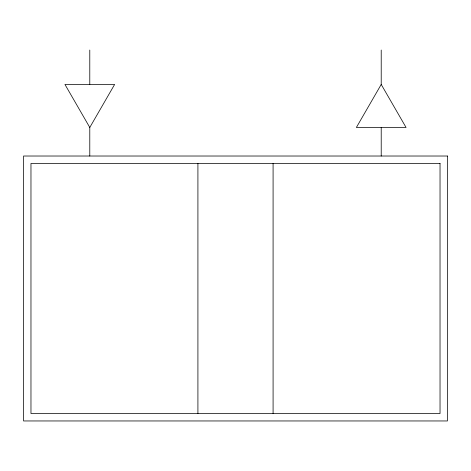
<?xml version="1.0" encoding="UTF-8"?>
<svg xmlns="http://www.w3.org/2000/svg" width="471" height="471" viewBox="0 0 471 471"><rect width="100%" height="100%" fill="white"/><g stroke="black" fill="none" stroke-linecap="round" stroke-linejoin="round"><path stroke-width="0.71" d="M89.784 127.464L114.624 84.444L64.945 84.444L89.784 127.464L89.784 156.019M381.216 84.444L356.376 127.464L406.055 127.464L381.216 84.444L381.216 50.044M381.216 127.464L381.216 156.019M273.086 163.437L273.086 413.538M197.914 163.437L197.914 413.538M89.784 50.044L89.784 84.444M447.45 156.019L23.55 156.019L23.55 420.956L447.45 420.956L447.45 156.019M440.032 163.437L30.968 163.437L30.968 413.538L440.032 413.538L440.032 163.437"/></g></svg>
